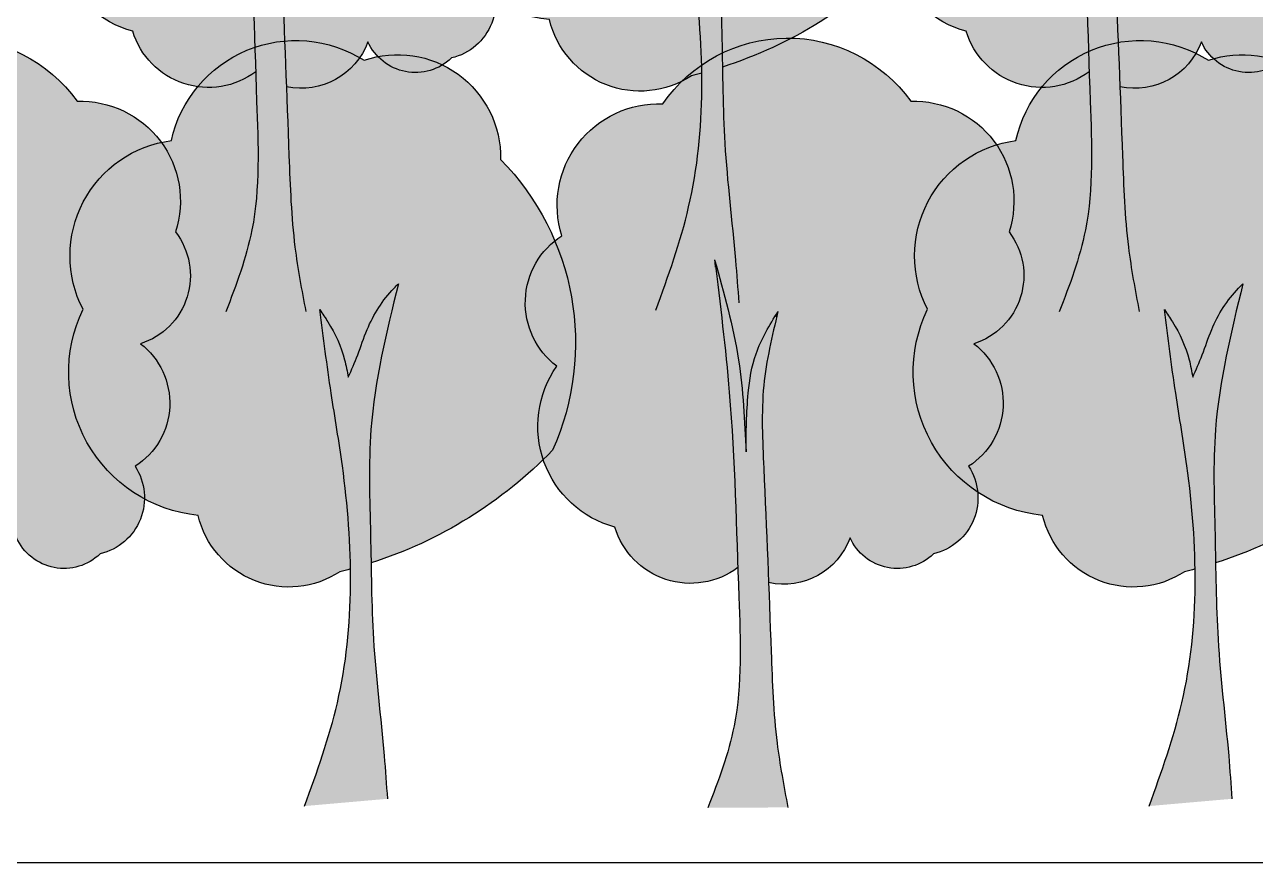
# Model space of a CAD drawing. Header units: millimetres. Extents: x -168 to 2937, y -666 to 1342.
# Drawn here: x 708.37 to 733.48, y 532.54 to 549.62 of the extents above; entities that cross this region are included whole.
import ezdxf

# ---------------------------------------------------------------- set-up
doc = ezdxf.new("R2010")
doc.units = ezdxf.units.MM

msp = doc.modelspace()

# ---------------------------------------------------------------- hatches: boundary and pattern name
h = msp.add_hatch(color=82)
edge = h.paths.add_edge_path()
edge.add_spline(control_points=[(704.552, 553.926), (704.608, 553.843), (704.823, 553.528), (705.038, 553.062), (705.109, 552.666), (705.13, 552.547)], knot_values=[0, 0, 0, 0, 0.301851, 1.145417, 1.507706, 1.507706, 1.507706, 1.507706], degree=3, periodic=0)
edge.add_spline(control_points=[(705.13, 552.547), (705.197, 552.697), (705.34, 553.016), (705.547, 553.668), (705.854, 554.158), (706.124, 554.423), (706.154, 554.452)], knot_values=[0, 0, 0, 0, 0.493374, 1.044913, 2.052444, 2.177929, 2.177929, 2.177929, 2.177929], degree=3, periodic=0)
edge.add_spline(control_points=[(706.154, 554.452), (705.912, 553.468), (705.499, 551.783), (705.578, 549.86), (705.593, 548.951), (705.597, 548.76)], knot_values=[0, 0, 0, 0, 3.021013, 5.168702, 5.743394, 5.743394, 5.743394, 5.743394], degree=3, periodic=0)
edge.add_arc((702.862, 557.297), 8.965, 287.7625, 315.8902)
edge.add_arc((704.423, 553.248), 5.345, 335.8041, 404.4294)
edge.add_arc((706.14, 557.024), 2.1, 359.0522, 469.0522)
edge.add_arc((704.062, 556.814), 2.6, 57.6103, 167.6103)
edge.add_arc((701.825, 555.021), 2.37, 97.343, 207.343)
edge.add_arc((702.366, 552.653), 2.939, 154.1922, 264.1922)
edge.add_arc((703.917, 550.169), 1.9, 193.3944, 303.3944)
edge.add_arc((702.862, 557.297), 8.965, 283.5554, 284.9737)
edge.add_spline(control_points=[(705.178, 548.637), (705.168, 549.34), (705.062, 550.551), (704.76, 552.291), (704.624, 553.357), (704.552, 553.926)], knot_values=[4.949863, 4.949863, 4.949863, 4.949863, 7.040518, 8.542902, 10.261986, 10.261986, 10.261986, 10.261986], degree=3, periodic=0)
h = msp.add_hatch(color=46)
edge = h.paths.add_edge_path()
edge.add_spline(control_points=[(705.931, 543.95), (705.91, 544.241), (705.832, 545.327), (705.629, 546.925), (705.606, 548.24), (705.597, 548.76)], knot_values=[5.743394, 5.743394, 5.743394, 5.743394, 6.619815, 9.009062, 10.567579, 10.567579, 10.567579, 10.567579], degree=3, periodic=0)
edge.add_arc((702.862, 557.297), 8.965, 287.7625, 315.8902)
edge.add_arc((704.423, 553.248), 5.345, 335.8041, 404.4294)
edge.add_arc((706.14, 557.024), 2.1, 359.0522, 469.0522)
edge.add_arc((704.062, 556.814), 2.6, 57.6103, 167.6103)
edge.add_arc((701.825, 555.021), 2.37, 97.343, 207.343)
edge.add_arc((702.366, 552.653), 2.939, 154.1922, 264.1922)
edge.add_arc((703.917, 550.169), 1.9, 193.3944, 303.3944)
edge.add_arc((702.862, 557.297), 8.965, 283.5554, 284.9737)
edge.add_spline(control_points=[(705.178, 548.637), (705.191, 547.715), (705.054, 546.054), (704.491, 544.497), (704.24, 543.802)], knot_values=[0, 0, 0, 0, 2.741304, 4.949863, 4.949863, 4.949863, 4.949863], degree=3, periodic=0)
edge.add_line((704.24, 543.802), (705.931, 543.95))
edge = h.paths.add_edge_path(flags=17)
edge.add_spline(control_points=[(705.178, 548.637), (705.168, 549.34), (705.062, 550.551), (704.76, 552.291), (704.624, 553.357), (704.552, 553.926)], knot_values=[4.949863, 4.949863, 4.949863, 4.949863, 7.040518, 8.542902, 10.261986, 10.261986, 10.261986, 10.261986], degree=3, periodic=0)
edge.add_spline(control_points=[(704.552, 553.926), (704.608, 553.843), (704.823, 553.528), (705.038, 553.062), (705.109, 552.666), (705.13, 552.547)], knot_values=[0, 0, 0, 0, 0.301851, 1.145417, 1.507706, 1.507706, 1.507706, 1.507706], degree=3, periodic=0)
edge.add_spline(control_points=[(705.13, 552.547), (705.197, 552.697), (705.34, 553.016), (705.547, 553.668), (705.854, 554.158), (706.124, 554.423), (706.154, 554.452)], knot_values=[0, 0, 0, 0, 0.493374, 1.044913, 2.052444, 2.177929, 2.177929, 2.177929, 2.177929], degree=3, periodic=0)
edge.add_spline(control_points=[(706.154, 554.452), (705.912, 553.468), (705.499, 551.783), (705.578, 549.86), (705.593, 548.951), (705.597, 548.76)], knot_values=[0, 0, 0, 0, 3.021013, 5.168702, 5.743394, 5.743394, 5.743394, 5.743394], degree=3, periodic=0)
edge.add_arc((702.862, 557.297), 8.965, 287.7625, 315.8902)
edge.add_arc((704.423, 553.248), 5.345, 335.8041, 404.4294)
edge.add_arc((706.14, 557.024), 2.1, 359.0522, 469.0522)
edge.add_arc((704.062, 556.814), 2.6, 57.6103, 167.6103)
edge.add_arc((701.825, 555.021), 2.37, 97.343, 207.343)
edge.add_arc((702.366, 552.653), 2.939, 154.1922, 264.1922)
edge.add_arc((703.917, 550.169), 1.9, 193.3944, 303.3944)
edge.add_arc((702.862, 557.297), 8.965, 283.5554, 284.9737)
h = msp.add_hatch(color=82)
edge = h.paths.add_edge_path()
edge.add_spline(control_points=[(713.08, 548.664), (713.04, 549.864), (712.978, 551.953), (712.718, 554.041), (712.606, 554.942)], knot_values=[0, 0, 0, 0, 2.488764, 4.377171, 4.377171, 4.377171, 4.377171], degree=3, periodic=0)
edge.add_spline(control_points=[(712.606, 554.942), (712.796, 554.265), (713.157, 552.982), (713.218, 551.652), (713.247, 551.024)], knot_values=[0, 0, 0, 0, 2.101943, 3.981989, 3.981989, 3.981989, 3.981989], degree=3, periodic=0)
edge.add_spline(control_points=[(713.247, 551.024), (713.25, 551.424), (713.255, 552.095), (713.414, 553.094), (713.728, 553.608), (713.898, 553.888)], knot_values=[0, 0, 0, 0, 1.203401, 2.016222, 2.989721, 2.989721, 2.989721, 2.989721], degree=3, periodic=0)
edge.add_spline(control_points=[(713.898, 553.888), (713.779, 553.387), (713.529, 552.337), (713.623, 550.473), (713.678, 549.135), (713.707, 548.358)], knot_values=[0, 0, 0, 0, 1.06753, 2.238246, 3.860341, 3.860341, 3.860341, 3.860341], degree=3, periodic=0)
edge.add_arc((714.012, 549.771), 1.446, 257.8355, 339.9128)
edge.add_arc((716.337, 549.706), 1.059, 204.0509, 314.0509)
edge.add_arc((716.806, 550.088), 1.174, 283.1893, 393.1893)
edge.add_arc((716.968, 552.019), 1.527, 302.482, 412.482)
edge.add_arc((717.457, 554.62), 1.458, 287.599, 397.599)
edge.add_arc((716.677, 556.14), 2.036, 341.9772, 451.9772)
edge.add_arc((714.097, 556.377), 3.087, 35.6225, 145.6225)
edge.add_arc((711.46, 556.055), 2.067, 87.5238, 197.5238)
edge.add_arc((710.37, 554.065), 1.626, 122.7822, 232.7822)
edge.add_arc((711.128, 551.545), 2.129, 144.8712, 254.8712)
edge.add_arc((712.115, 549.956), 1.612, 196.8088, 306.7501)
h = msp.add_hatch(color=82)
edge = h.paths.add_edge_path()
edge.add_spline(control_points=[(721.557, 553.926), (721.614, 553.843), (721.829, 553.528), (722.044, 553.062), (722.115, 552.666), (722.136, 552.547)], knot_values=[0, 0, 0, 0, 0.301851, 1.145417, 1.507706, 1.507706, 1.507706, 1.507706], degree=3, periodic=0)
edge.add_spline(control_points=[(722.136, 552.547), (722.203, 552.697), (722.345, 553.016), (722.552, 553.668), (722.86, 554.158), (723.129, 554.423), (723.159, 554.452)], knot_values=[0, 0, 0, 0, 0.493374, 1.044913, 2.052444, 2.177929, 2.177929, 2.177929, 2.177929], degree=3, periodic=0)
edge.add_spline(control_points=[(723.159, 554.452), (722.918, 553.468), (722.504, 551.783), (722.584, 549.86), (722.599, 548.951), (722.602, 548.76)], knot_values=[0, 0, 0, 0, 3.021013, 5.168702, 5.743394, 5.743394, 5.743394, 5.743394], degree=3, periodic=0)
edge.add_arc((719.867, 557.297), 8.965, 287.7625, 315.8902)
edge.add_arc((721.429, 553.248), 5.345, 335.8041, 404.4294)
edge.add_arc((723.146, 557.024), 2.1, 359.0522, 469.0522)
edge.add_arc((721.067, 556.814), 2.6, 57.6103, 167.6103)
edge.add_arc((718.831, 555.021), 2.37, 97.343, 207.343)
edge.add_arc((719.371, 552.653), 2.939, 154.1922, 264.1922)
edge.add_arc((720.923, 550.169), 1.9, 193.3944, 303.3944)
edge.add_arc((719.867, 557.297), 8.965, 283.5554, 284.9737)
edge.add_spline(control_points=[(722.184, 548.637), (722.174, 549.34), (722.068, 550.551), (721.765, 552.291), (721.63, 553.357), (721.557, 553.926)], knot_values=[4.949863, 4.949863, 4.949863, 4.949863, 7.040518, 8.542902, 10.261986, 10.261986, 10.261986, 10.261986], degree=3, periodic=0)
h = msp.add_hatch(color=46)
edge = h.paths.add_edge_path()
edge.add_spline(control_points=[(722.937, 543.95), (722.916, 544.241), (722.837, 545.327), (722.635, 546.925), (722.611, 548.24), (722.602, 548.76)], knot_values=[5.743394, 5.743394, 5.743394, 5.743394, 6.619815, 9.009062, 10.567579, 10.567579, 10.567579, 10.567579], degree=3, periodic=0)
edge.add_arc((719.867, 557.297), 8.965, 287.7625, 315.8902)
edge.add_arc((721.429, 553.248), 5.345, 335.8041, 404.4294)
edge.add_arc((723.146, 557.024), 2.1, 359.0522, 469.0522)
edge.add_arc((721.067, 556.814), 2.6, 57.6103, 167.6103)
edge.add_arc((718.831, 555.021), 2.37, 97.343, 207.343)
edge.add_arc((719.371, 552.653), 2.939, 154.1922, 264.1922)
edge.add_arc((720.923, 550.169), 1.9, 193.3944, 303.3944)
edge.add_arc((719.867, 557.297), 8.965, 283.5554, 284.9737)
edge.add_spline(control_points=[(722.184, 548.637), (722.197, 547.715), (722.059, 546.054), (721.497, 544.497), (721.246, 543.802)], knot_values=[0, 0, 0, 0, 2.741304, 4.949863, 4.949863, 4.949863, 4.949863], degree=3, periodic=0)
edge.add_line((721.246, 543.802), (722.937, 543.95))
edge = h.paths.add_edge_path(flags=17)
edge.add_spline(control_points=[(722.184, 548.637), (722.174, 549.34), (722.068, 550.551), (721.765, 552.291), (721.63, 553.357), (721.557, 553.926)], knot_values=[4.949863, 4.949863, 4.949863, 4.949863, 7.040518, 8.542902, 10.261986, 10.261986, 10.261986, 10.261986], degree=3, periodic=0)
edge.add_spline(control_points=[(721.557, 553.926), (721.614, 553.843), (721.829, 553.528), (722.044, 553.062), (722.115, 552.666), (722.136, 552.547)], knot_values=[0, 0, 0, 0, 0.301851, 1.145417, 1.507706, 1.507706, 1.507706, 1.507706], degree=3, periodic=0)
edge.add_spline(control_points=[(722.136, 552.547), (722.203, 552.697), (722.345, 553.016), (722.552, 553.668), (722.86, 554.158), (723.129, 554.423), (723.159, 554.452)], knot_values=[0, 0, 0, 0, 0.493374, 1.044913, 2.052444, 2.177929, 2.177929, 2.177929, 2.177929], degree=3, periodic=0)
edge.add_spline(control_points=[(723.159, 554.452), (722.918, 553.468), (722.504, 551.783), (722.584, 549.86), (722.599, 548.951), (722.602, 548.76)], knot_values=[0, 0, 0, 0, 3.021013, 5.168702, 5.743394, 5.743394, 5.743394, 5.743394], degree=3, periodic=0)
edge.add_arc((719.867, 557.297), 8.965, 287.7625, 315.8902)
edge.add_arc((721.429, 553.248), 5.345, 335.8041, 404.4294)
edge.add_arc((723.146, 557.024), 2.1, 359.0522, 469.0522)
edge.add_arc((721.067, 556.814), 2.6, 57.6103, 167.6103)
edge.add_arc((718.831, 555.021), 2.37, 97.343, 207.343)
edge.add_arc((719.371, 552.653), 2.939, 154.1922, 264.1922)
edge.add_arc((720.923, 550.169), 1.9, 193.3944, 303.3944)
edge.add_arc((719.867, 557.297), 8.965, 283.5554, 284.9737)
h = msp.add_hatch(color=82)
edge = h.paths.add_edge_path()
edge.add_spline(control_points=[(730.085, 548.664), (730.045, 549.864), (729.984, 551.953), (729.724, 554.041), (729.612, 554.942)], knot_values=[0, 0, 0, 0, 2.488764, 4.377171, 4.377171, 4.377171, 4.377171], degree=3, periodic=0)
edge.add_spline(control_points=[(729.612, 554.942), (729.802, 554.265), (730.162, 552.982), (730.224, 551.652), (730.253, 551.024)], knot_values=[0, 0, 0, 0, 2.101943, 3.981989, 3.981989, 3.981989, 3.981989], degree=3, periodic=0)
edge.add_spline(control_points=[(730.253, 551.024), (730.256, 551.424), (730.261, 552.095), (730.42, 553.094), (730.733, 553.608), (730.904, 553.888)], knot_values=[0, 0, 0, 0, 1.203401, 2.016222, 2.989721, 2.989721, 2.989721, 2.989721], degree=3, periodic=0)
edge.add_spline(control_points=[(730.904, 553.888), (730.785, 553.387), (730.534, 552.337), (730.629, 550.473), (730.683, 549.135), (730.713, 548.358)], knot_values=[0, 0, 0, 0, 1.06753, 2.238246, 3.860341, 3.860341, 3.860341, 3.860341], degree=3, periodic=0)
edge.add_arc((731.018, 549.771), 1.446, 257.8355, 339.9128)
edge.add_arc((733.343, 549.706), 1.059, 204.0509, 314.0509)
edge.add_arc((733.811, 550.088), 1.174, 283.1893, 393.1893)
edge.add_arc((733.974, 552.019), 1.527, 302.482, 412.482)
edge.add_arc((734.463, 554.62), 1.458, 287.599, 397.599)
edge.add_arc((733.682, 556.14), 2.036, 341.9772, 451.9772)
edge.add_arc((731.103, 556.377), 3.087, 35.6225, 145.6225)
edge.add_arc((728.466, 556.055), 2.067, 87.5238, 197.5238)
edge.add_arc((727.375, 554.065), 1.626, 122.7822, 232.7822)
edge.add_arc((728.133, 551.545), 2.129, 144.8712, 254.8712)
edge.add_arc((729.121, 549.956), 1.612, 196.8088, 306.7501)
h = msp.add_hatch(color=46)
edge = h.paths.add_edge_path()
edge.add_spline(control_points=[(713.682, 549), (713.66, 549.563), (713.612, 550.689), (713.531, 552.299), (713.762, 553.314), (713.872, 553.779)], knot_values=[0.077867, 0.077867, 0.077867, 0.077867, 1.252841, 2.423557, 3.41322, 3.41322, 3.41322, 3.41322], degree=3, periodic=0)
edge.add_line((713.872, 553.779), (713.888, 553.872))
edge.add_spline(control_points=[(713.888, 553.872), (713.721, 553.597), (713.413, 553.088), (713.255, 552.095), (713.25, 551.424), (713.247, 551.024)], knot_values=[0, 0, 0, 0, 0.662796, 1.227255, 2.06295, 2.06295, 2.06295, 2.06295], degree=3, periodic=0)
edge.add_spline(control_points=[(713.247, 551.024), (713.218, 551.652), (713.157, 552.982), (712.796, 554.265), (712.606, 554.942)], knot_values=[0, 0, 0, 0, 1.880046, 3.981989, 3.981989, 3.981989, 3.981989], degree=3, periodic=0)
edge.add_spline(control_points=[(712.606, 554.942), (712.718, 554.041), (712.964, 552.067), (713.033, 550.091), (713.068, 549.007)], knot_values=[0, 0, 0, 0, 1.888407, 4.139544, 4.139544, 4.139544, 4.139544], degree=3, periodic=0)
edge.add_line((713.068, 549.007), (713.682, 549))
h = msp.add_hatch(color=46)
edge = h.paths.add_edge_path()
edge.add_spline(control_points=[(730.688, 549), (730.665, 549.563), (730.618, 550.689), (730.536, 552.299), (730.768, 553.314), (730.878, 553.779)], knot_values=[0.077867, 0.077867, 0.077867, 0.077867, 1.252841, 2.423557, 3.41322, 3.41322, 3.41322, 3.41322], degree=3, periodic=0)
edge.add_line((730.878, 553.779), (730.894, 553.872))
edge.add_spline(control_points=[(730.894, 553.872), (730.727, 553.597), (730.419, 553.088), (730.261, 552.095), (730.256, 551.424), (730.253, 551.024)], knot_values=[0, 0, 0, 0, 0.662796, 1.227255, 2.06295, 2.06295, 2.06295, 2.06295], degree=3, periodic=0)
edge.add_spline(control_points=[(730.253, 551.024), (730.224, 551.652), (730.162, 552.982), (729.802, 554.265), (729.612, 554.942)], knot_values=[0, 0, 0, 0, 1.880046, 3.981989, 3.981989, 3.981989, 3.981989], degree=3, periodic=0)
edge.add_spline(control_points=[(729.612, 554.942), (729.724, 554.041), (729.97, 552.067), (730.038, 550.091), (730.074, 549.007)], knot_values=[0, 0, 0, 0, 1.888407, 4.139544, 4.139544, 4.139544, 4.139544], degree=3, periodic=0)
edge.add_line((730.074, 549.007), (730.688, 549))
h = msp.add_hatch(color=82)
edge = h.paths.add_edge_path()
edge.add_spline(control_points=[(705.911, 538.551), (705.871, 539.751), (705.81, 541.84), (705.55, 543.928), (705.438, 544.829)], knot_values=[0, 0, 0, 0, 2.488764, 4.377171, 4.377171, 4.377171, 4.377171], degree=3, periodic=0)
edge.add_spline(control_points=[(705.438, 544.829), (705.628, 544.152), (705.988, 542.869), (706.05, 541.539), (706.079, 540.911)], knot_values=[0, 0, 0, 0, 2.101943, 3.981989, 3.981989, 3.981989, 3.981989], degree=3, periodic=0)
edge.add_spline(control_points=[(706.079, 540.911), (706.082, 541.311), (706.087, 541.982), (706.246, 542.982), (706.559, 543.495), (706.73, 543.775)], knot_values=[0, 0, 0, 0, 1.203401, 2.016222, 2.989721, 2.989721, 2.989721, 2.989721], degree=3, periodic=0)
edge.add_spline(control_points=[(706.73, 543.775), (706.611, 543.274), (706.36, 542.224), (706.455, 540.36), (706.509, 539.022), (706.539, 538.245)], knot_values=[0, 0, 0, 0, 1.06753, 2.238246, 3.860341, 3.860341, 3.860341, 3.860341], degree=3, periodic=0)
edge.add_arc((706.844, 539.658), 1.446, 257.8355, 339.9128)
edge.add_arc((709.169, 539.593), 1.059, 204.0509, 314.0509)
edge.add_arc((709.637, 539.975), 1.174, 283.1893, 393.1893)
edge.add_arc((709.8, 541.906), 1.527, 302.482, 412.482)
edge.add_arc((710.289, 544.508), 1.458, 287.599, 397.599)
edge.add_arc((709.508, 546.027), 2.036, 341.9772, 451.9772)
edge.add_arc((706.929, 546.264), 3.087, 35.6225, 145.6225)
edge.add_arc((704.292, 545.942), 2.067, 87.5238, 197.5238)
edge.add_arc((703.202, 543.952), 1.626, 122.7822, 232.7822)
edge.add_arc((703.959, 541.432), 2.129, 144.8712, 254.8712)
edge.add_arc((704.947, 539.843), 1.612, 196.8088, 306.7501)
h = msp.add_hatch(color=82)
edge = h.paths.add_edge_path()
edge.add_spline(control_points=[(714.389, 543.813), (714.446, 543.73), (714.66, 543.415), (714.875, 542.949), (714.946, 542.553), (714.968, 542.434)], knot_values=[0, 0, 0, 0, 0.301851, 1.145417, 1.507706, 1.507706, 1.507706, 1.507706], degree=3, periodic=0)
edge.add_spline(control_points=[(714.968, 542.434), (715.035, 542.585), (715.177, 542.903), (715.384, 543.555), (715.692, 544.045), (715.961, 544.31), (715.991, 544.339)], knot_values=[0, 0, 0, 0, 0.493374, 1.044913, 2.052444, 2.177929, 2.177929, 2.177929, 2.177929], degree=3, periodic=0)
edge.add_spline(control_points=[(715.991, 544.339), (715.749, 543.355), (715.336, 541.671), (715.416, 539.747), (715.431, 538.839), (715.434, 538.647)], knot_values=[0, 0, 0, 0, 3.021013, 5.168702, 5.743394, 5.743394, 5.743394, 5.743394], degree=3, periodic=0)
edge.add_arc((712.699, 547.184), 8.965, 287.7625, 315.8902)
edge.add_arc((714.261, 543.135), 5.345, 335.8041, 404.4294)
edge.add_arc((715.977, 546.911), 2.1, 359.0522, 469.0522)
edge.add_arc((713.899, 546.701), 2.6, 57.6103, 167.6103)
edge.add_arc((711.662, 544.908), 2.37, 97.343, 207.343)
edge.add_arc((712.203, 542.54), 2.939, 154.1922, 264.1922)
edge.add_arc((713.754, 540.056), 1.9, 193.3944, 303.3944)
edge.add_arc((712.699, 547.184), 8.965, 283.5554, 284.9737)
edge.add_spline(control_points=[(715.015, 538.524), (715.006, 539.227), (714.9, 540.438), (714.597, 542.179), (714.461, 543.245), (714.389, 543.813)], knot_values=[4.949863, 4.949863, 4.949863, 4.949863, 7.040518, 8.542902, 10.261986, 10.261986, 10.261986, 10.261986], degree=3, periodic=0)
h = msp.add_hatch(color=46)
edge = h.paths.add_edge_path()
edge.add_spline(control_points=[(715.768, 533.837), (715.747, 534.128), (715.669, 535.214), (715.466, 536.812), (715.443, 538.127), (715.434, 538.647)], knot_values=[5.743394, 5.743394, 5.743394, 5.743394, 6.619815, 9.009062, 10.567579, 10.567579, 10.567579, 10.567579], degree=3, periodic=0)
edge.add_arc((712.699, 547.184), 8.965, 287.7625, 315.8902)
edge.add_arc((714.261, 543.135), 5.345, 335.8041, 404.4294)
edge.add_arc((715.977, 546.911), 2.1, 359.0522, 469.0522)
edge.add_arc((713.899, 546.701), 2.6, 57.6103, 167.6103)
edge.add_arc((711.662, 544.908), 2.37, 97.343, 207.343)
edge.add_arc((712.203, 542.54), 2.939, 154.1922, 264.1922)
edge.add_arc((713.754, 540.056), 1.9, 193.3944, 303.3944)
edge.add_arc((712.699, 547.184), 8.965, 283.5554, 284.9737)
edge.add_spline(control_points=[(715.015, 538.524), (715.028, 537.602), (714.891, 535.941), (714.328, 534.384), (714.078, 533.689)], knot_values=[0, 0, 0, 0, 2.741304, 4.949863, 4.949863, 4.949863, 4.949863], degree=3, periodic=0)
edge.add_line((714.078, 533.689), (715.768, 533.837))
edge = h.paths.add_edge_path(flags=17)
edge.add_spline(control_points=[(715.015, 538.524), (715.006, 539.227), (714.9, 540.438), (714.597, 542.179), (714.461, 543.245), (714.389, 543.813)], knot_values=[4.949863, 4.949863, 4.949863, 4.949863, 7.040518, 8.542902, 10.261986, 10.261986, 10.261986, 10.261986], degree=3, periodic=0)
edge.add_spline(control_points=[(714.389, 543.813), (714.446, 543.73), (714.66, 543.415), (714.875, 542.949), (714.946, 542.553), (714.968, 542.434)], knot_values=[0, 0, 0, 0, 0.301851, 1.145417, 1.507706, 1.507706, 1.507706, 1.507706], degree=3, periodic=0)
edge.add_spline(control_points=[(714.968, 542.434), (715.035, 542.585), (715.177, 542.903), (715.384, 543.555), (715.692, 544.045), (715.961, 544.31), (715.991, 544.339)], knot_values=[0, 0, 0, 0, 0.493374, 1.044913, 2.052444, 2.177929, 2.177929, 2.177929, 2.177929], degree=3, periodic=0)
edge.add_spline(control_points=[(715.991, 544.339), (715.749, 543.355), (715.336, 541.671), (715.416, 539.747), (715.431, 538.839), (715.434, 538.647)], knot_values=[0, 0, 0, 0, 3.021013, 5.168702, 5.743394, 5.743394, 5.743394, 5.743394], degree=3, periodic=0)
edge.add_arc((712.699, 547.184), 8.965, 287.7625, 315.8902)
edge.add_arc((714.261, 543.135), 5.345, 335.8041, 404.4294)
edge.add_arc((715.977, 546.911), 2.1, 359.0522, 469.0522)
edge.add_arc((713.899, 546.701), 2.6, 57.6103, 167.6103)
edge.add_arc((711.662, 544.908), 2.37, 97.343, 207.343)
edge.add_arc((712.203, 542.54), 2.939, 154.1922, 264.1922)
edge.add_arc((713.754, 540.056), 1.9, 193.3944, 303.3944)
edge.add_arc((712.699, 547.184), 8.965, 283.5554, 284.9737)
h = msp.add_hatch(color=82)
edge = h.paths.add_edge_path()
edge.add_spline(control_points=[(722.917, 538.551), (722.877, 539.751), (722.816, 541.84), (722.556, 543.928), (722.444, 544.829)], knot_values=[0, 0, 0, 0, 2.488764, 4.377171, 4.377171, 4.377171, 4.377171], degree=3, periodic=0)
edge.add_spline(control_points=[(722.444, 544.829), (722.634, 544.152), (722.994, 542.869), (723.055, 541.539), (723.084, 540.911)], knot_values=[0, 0, 0, 0, 2.101943, 3.981989, 3.981989, 3.981989, 3.981989], degree=3, periodic=0)
edge.add_spline(control_points=[(723.084, 540.911), (723.087, 541.311), (723.093, 541.982), (723.252, 542.982), (723.565, 543.495), (723.736, 543.775)], knot_values=[0, 0, 0, 0, 1.203401, 2.016222, 2.989721, 2.989721, 2.989721, 2.989721], degree=3, periodic=0)
edge.add_spline(control_points=[(723.736, 543.775), (723.616, 543.274), (723.366, 542.224), (723.46, 540.36), (723.515, 539.022), (723.545, 538.245)], knot_values=[0, 0, 0, 0, 1.06753, 2.238246, 3.860341, 3.860341, 3.860341, 3.860341], degree=3, periodic=0)
edge.add_arc((723.849, 539.658), 1.446, 257.8355, 339.9128)
edge.add_arc((726.174, 539.593), 1.059, 204.0509, 314.0509)
edge.add_arc((726.643, 539.975), 1.174, 283.1893, 393.1893)
edge.add_arc((726.805, 541.906), 1.527, 302.482, 412.482)
edge.add_arc((727.294, 544.508), 1.458, 287.599, 397.599)
edge.add_arc((726.514, 546.027), 2.036, 341.9772, 451.9772)
edge.add_arc((723.935, 546.264), 3.087, 35.6225, 145.6225)
edge.add_arc((721.298, 545.942), 2.067, 87.5238, 197.5238)
edge.add_arc((720.207, 543.952), 1.626, 122.7822, 232.7822)
edge.add_arc((720.965, 541.432), 2.129, 144.8712, 254.8712)
edge.add_arc((721.952, 539.843), 1.612, 196.8088, 306.7501)
h = msp.add_hatch(color=82)
edge = h.paths.add_edge_path()
edge.add_spline(control_points=[(731.62, 543.813), (731.676, 543.73), (731.891, 543.415), (732.106, 542.949), (732.177, 542.553), (732.199, 542.434)], knot_values=[0, 0, 0, 0, 0.301851, 1.145417, 1.507706, 1.507706, 1.507706, 1.507706], degree=3, periodic=0)
edge.add_spline(control_points=[(732.199, 542.434), (732.266, 542.585), (732.408, 542.903), (732.615, 543.555), (732.923, 544.045), (733.192, 544.31), (733.222, 544.339)], knot_values=[0, 0, 0, 0, 0.493374, 1.044913, 2.052444, 2.177929, 2.177929, 2.177929, 2.177929], degree=3, periodic=0)
edge.add_spline(control_points=[(733.222, 544.339), (732.98, 543.355), (732.567, 541.671), (732.647, 539.747), (732.662, 538.839), (732.665, 538.647)], knot_values=[0, 0, 0, 0, 3.021013, 5.168702, 5.743394, 5.743394, 5.743394, 5.743394], degree=3, periodic=0)
edge.add_arc((729.93, 547.184), 8.965, 287.7625, 315.8902)
edge.add_arc((731.492, 543.135), 5.345, 335.8041, 404.4294)
edge.add_arc((733.208, 546.911), 2.1, 359.0522, 469.0522)
edge.add_arc((731.13, 546.701), 2.6, 57.6103, 167.6103)
edge.add_arc((728.893, 544.908), 2.37, 97.343, 207.343)
edge.add_arc((729.434, 542.54), 2.939, 154.1922, 264.1922)
edge.add_arc((730.985, 540.056), 1.9, 193.3944, 303.3944)
edge.add_arc((729.93, 547.184), 8.965, 283.5554, 284.9737)
edge.add_spline(control_points=[(732.246, 538.524), (732.237, 539.227), (732.131, 540.438), (731.828, 542.179), (731.692, 543.245), (731.62, 543.813)], knot_values=[4.949863, 4.949863, 4.949863, 4.949863, 7.040518, 8.542902, 10.261986, 10.261986, 10.261986, 10.261986], degree=3, periodic=0)
h = msp.add_hatch(color=46)
edge = h.paths.add_edge_path()
edge.add_spline(control_points=[(732.999, 533.837), (732.978, 534.128), (732.9, 535.214), (732.697, 536.812), (732.674, 538.127), (732.665, 538.647)], knot_values=[5.743394, 5.743394, 5.743394, 5.743394, 6.619815, 9.009062, 10.567579, 10.567579, 10.567579, 10.567579], degree=3, periodic=0)
edge.add_arc((729.93, 547.184), 8.965, 287.7625, 315.8902)
edge.add_arc((731.492, 543.135), 5.345, 335.8041, 404.4294)
edge.add_arc((733.208, 546.911), 2.1, 359.0522, 469.0522)
edge.add_arc((731.13, 546.701), 2.6, 57.6103, 167.6103)
edge.add_arc((728.893, 544.908), 2.37, 97.343, 207.343)
edge.add_arc((729.434, 542.54), 2.939, 154.1922, 264.1922)
edge.add_arc((730.985, 540.056), 1.9, 193.3944, 303.3944)
edge.add_arc((729.93, 547.184), 8.965, 283.5554, 284.9737)
edge.add_spline(control_points=[(732.246, 538.524), (732.259, 537.602), (732.122, 535.941), (731.559, 534.384), (731.309, 533.689)], knot_values=[0, 0, 0, 0, 2.741304, 4.949863, 4.949863, 4.949863, 4.949863], degree=3, periodic=0)
edge.add_line((731.309, 533.689), (732.999, 533.837))
edge = h.paths.add_edge_path(flags=17)
edge.add_spline(control_points=[(732.246, 538.524), (732.237, 539.227), (732.131, 540.438), (731.828, 542.179), (731.692, 543.245), (731.62, 543.813)], knot_values=[4.949863, 4.949863, 4.949863, 4.949863, 7.040518, 8.542902, 10.261986, 10.261986, 10.261986, 10.261986], degree=3, periodic=0)
edge.add_spline(control_points=[(731.62, 543.813), (731.676, 543.73), (731.891, 543.415), (732.106, 542.949), (732.177, 542.553), (732.199, 542.434)], knot_values=[0, 0, 0, 0, 0.301851, 1.145417, 1.507706, 1.507706, 1.507706, 1.507706], degree=3, periodic=0)
edge.add_spline(control_points=[(732.199, 542.434), (732.266, 542.585), (732.408, 542.903), (732.615, 543.555), (732.923, 544.045), (733.192, 544.31), (733.222, 544.339)], knot_values=[0, 0, 0, 0, 0.493374, 1.044913, 2.052444, 2.177929, 2.177929, 2.177929, 2.177929], degree=3, periodic=0)
edge.add_spline(control_points=[(733.222, 544.339), (732.98, 543.355), (732.567, 541.671), (732.647, 539.747), (732.662, 538.839), (732.665, 538.647)], knot_values=[0, 0, 0, 0, 3.021013, 5.168702, 5.743394, 5.743394, 5.743394, 5.743394], degree=3, periodic=0)
edge.add_arc((729.93, 547.184), 8.965, 287.7625, 315.8902)
edge.add_arc((731.492, 543.135), 5.345, 335.8041, 404.4294)
edge.add_arc((733.208, 546.911), 2.1, 359.0522, 469.0522)
edge.add_arc((731.13, 546.701), 2.6, 57.6103, 167.6103)
edge.add_arc((728.893, 544.908), 2.37, 97.343, 207.343)
edge.add_arc((729.434, 542.54), 2.939, 154.1922, 264.1922)
edge.add_arc((730.985, 540.056), 1.9, 193.3944, 303.3944)
edge.add_arc((729.93, 547.184), 8.965, 283.5554, 284.9737)
h = msp.add_hatch(color=46)
edge = h.paths.add_edge_path()
edge.add_line((713.682, 549), (713.068, 549.007))
edge.add_spline(control_points=[(713.068, 549.007), (713.072, 548.893), (713.076, 548.779), (713.08, 548.664)], knot_values=[4.139544, 4.139544, 4.139544, 4.139544, 4.377171, 4.377171, 4.377171, 4.377171], degree=3, periodic=0)
edge.add_spline(control_points=[(713.08, 548.664), (713.082, 548.583), (713.085, 548.502), (713.088, 548.421)], knot_values=[4.377171, 4.377171, 4.377171, 4.377171, 4.545079, 4.545079, 4.545079, 4.545079], degree=3, periodic=0)
edge.add_line((713.088, 548.421), (713.682, 549))
edge = h.paths.add_edge_path()
edge.add_spline(control_points=[(713.707, 548.358), (713.699, 548.572), (713.691, 548.786), (713.682, 549)], knot_values=[3.41322, 3.41322, 3.41322, 3.41322, 3.860341, 3.860341, 3.860341, 3.860341], degree=3, periodic=0)
edge.add_line((713.682, 549), (713.088, 548.421))
edge.add_spline(control_points=[(713.088, 548.421), (713.088, 548.417), (713.088, 548.414), (713.088, 548.41)], knot_values=[4.545079, 4.545079, 4.545079, 4.545079, 4.552356, 4.552356, 4.552356, 4.552356], degree=3, periodic=0)
edge.add_line((713.088, 548.41), (713.707, 548.358))
edge = h.paths.add_edge_path()
edge.add_line((713.707, 548.358), (713.088, 548.41))
edge.add_spline(control_points=[(713.088, 548.41), (713.09, 548.344), (713.093, 548.279), (713.095, 548.213)], knot_values=[4.552356, 4.552356, 4.552356, 4.552356, 4.68879, 4.68879, 4.68879, 4.68879], degree=3, periodic=0)
edge.add_line((713.095, 548.213), (713.714, 548.184))
edge.add_spline(control_points=[(713.714, 548.184), (713.712, 548.242), (713.709, 548.3), (713.707, 548.358)], knot_values=[3.860341, 3.860341, 3.860341, 3.860341, 3.980934, 3.980934, 3.980934, 3.980934], degree=3, periodic=0)
h = msp.add_hatch(color=46)
edge = h.paths.add_edge_path()
edge.add_line((730.688, 549), (730.074, 549.007))
edge.add_spline(control_points=[(730.074, 549.007), (730.078, 548.893), (730.081, 548.779), (730.085, 548.664)], knot_values=[4.139544, 4.139544, 4.139544, 4.139544, 4.377171, 4.377171, 4.377171, 4.377171], degree=3, periodic=0)
edge.add_spline(control_points=[(730.085, 548.664), (730.088, 548.583), (730.091, 548.502), (730.093, 548.421)], knot_values=[4.377171, 4.377171, 4.377171, 4.377171, 4.545079, 4.545079, 4.545079, 4.545079], degree=3, periodic=0)
edge.add_line((730.093, 548.421), (730.688, 549))
edge = h.paths.add_edge_path()
edge.add_spline(control_points=[(730.713, 548.358), (730.705, 548.572), (730.696, 548.786), (730.688, 549)], knot_values=[3.41322, 3.41322, 3.41322, 3.41322, 3.860341, 3.860341, 3.860341, 3.860341], degree=3, periodic=0)
edge.add_line((730.688, 549), (730.093, 548.421))
edge.add_spline(control_points=[(730.093, 548.421), (730.093, 548.417), (730.094, 548.414), (730.094, 548.41)], knot_values=[4.545079, 4.545079, 4.545079, 4.545079, 4.552356, 4.552356, 4.552356, 4.552356], degree=3, periodic=0)
edge.add_line((730.094, 548.41), (730.713, 548.358))
edge = h.paths.add_edge_path()
edge.add_line((730.713, 548.358), (730.094, 548.41))
edge.add_spline(control_points=[(730.094, 548.41), (730.096, 548.344), (730.098, 548.279), (730.1, 548.213)], knot_values=[4.552356, 4.552356, 4.552356, 4.552356, 4.68879, 4.68879, 4.68879, 4.68879], degree=3, periodic=0)
edge.add_line((730.1, 548.213), (730.719, 548.184))
edge.add_spline(control_points=[(730.719, 548.184), (730.717, 548.242), (730.715, 548.3), (730.713, 548.358)], knot_values=[3.860341, 3.860341, 3.860341, 3.860341, 3.980934, 3.980934, 3.980934, 3.980934], degree=3, periodic=0)
h = msp.add_hatch(color=46)
edge = h.paths.add_edge_path()
edge.add_spline(control_points=[(714.103, 543.774), (714.018, 544.21), (713.821, 545.258), (713.767, 546.739), (713.729, 547.772), (713.714, 548.184)], knot_values=[3.980934, 3.980934, 3.980934, 3.980934, 4.904631, 6.199882, 7.060459, 7.060459, 7.060459, 7.060459], degree=3, periodic=0)
edge.add_line((713.714, 548.184), (713.095, 548.213))
edge.add_spline(control_points=[(713.095, 548.213), (713.097, 548.162), (713.13, 547.23), (713.199, 545.694), (712.683, 544.318), (712.47, 543.768)], knot_values=[4.68879, 4.68879, 4.68879, 4.68879, 4.79327, 6.616532, 7.833899, 7.833899, 7.833899, 7.833899], degree=3, periodic=0)
edge.add_line((712.47, 543.768), (714.103, 543.774))
h = msp.add_hatch(color=46)
edge = h.paths.add_edge_path()
edge.add_spline(control_points=[(731.108, 543.774), (731.024, 544.21), (730.826, 545.258), (730.773, 546.739), (730.735, 547.772), (730.719, 548.184)], knot_values=[3.980934, 3.980934, 3.980934, 3.980934, 4.904631, 6.199882, 7.060459, 7.060459, 7.060459, 7.060459], degree=3, periodic=0)
edge.add_line((730.719, 548.184), (730.1, 548.213))
edge.add_spline(control_points=[(730.1, 548.213), (730.102, 548.162), (730.135, 547.23), (730.205, 545.694), (729.689, 544.318), (729.475, 543.768)], knot_values=[4.68879, 4.68879, 4.68879, 4.68879, 4.79327, 6.616532, 7.833899, 7.833899, 7.833899, 7.833899], degree=3, periodic=0)
edge.add_line((729.475, 543.768), (731.108, 543.774))
h = msp.add_hatch(color=46)
edge = h.paths.add_edge_path()
edge.add_spline(control_points=[(723.519, 538.888), (723.497, 539.451), (723.449, 540.576), (723.368, 542.186), (723.599, 543.201), (723.709, 543.666)], knot_values=[0.077867, 0.077867, 0.077867, 0.077867, 1.252841, 2.423557, 3.41322, 3.41322, 3.41322, 3.41322], degree=3, periodic=0)
edge.add_line((723.709, 543.666), (723.725, 543.759))
edge.add_spline(control_points=[(723.725, 543.759), (723.558, 543.484), (723.251, 542.975), (723.093, 541.982), (723.087, 541.311), (723.084, 540.911)], knot_values=[0, 0, 0, 0, 0.662796, 1.227255, 2.06295, 2.06295, 2.06295, 2.06295], degree=3, periodic=0)
edge.add_spline(control_points=[(723.084, 540.911), (723.055, 541.539), (722.994, 542.869), (722.634, 544.152), (722.444, 544.829)], knot_values=[0, 0, 0, 0, 1.880046, 3.981989, 3.981989, 3.981989, 3.981989], degree=3, periodic=0)
edge.add_spline(control_points=[(722.444, 544.829), (722.556, 543.928), (722.802, 541.954), (722.87, 539.978), (722.906, 538.895)], knot_values=[0, 0, 0, 0, 1.888407, 4.139544, 4.139544, 4.139544, 4.139544], degree=3, periodic=0)
edge.add_line((722.906, 538.895), (723.519, 538.888))
h = msp.add_hatch(color=46)
edge = h.paths.add_edge_path()
edge.add_line((723.519, 538.888), (722.906, 538.895))
edge.add_spline(control_points=[(722.906, 538.895), (722.909, 538.78), (722.913, 538.666), (722.917, 538.551)], knot_values=[4.139544, 4.139544, 4.139544, 4.139544, 4.377171, 4.377171, 4.377171, 4.377171], degree=3, periodic=0)
edge.add_spline(control_points=[(722.917, 538.551), (722.92, 538.47), (722.922, 538.389), (722.925, 538.308)], knot_values=[4.377171, 4.377171, 4.377171, 4.377171, 4.545079, 4.545079, 4.545079, 4.545079], degree=3, periodic=0)
edge.add_line((722.925, 538.308), (723.519, 538.888))
edge = h.paths.add_edge_path()
edge.add_spline(control_points=[(723.545, 538.245), (723.536, 538.459), (723.528, 538.673), (723.519, 538.888)], knot_values=[3.41322, 3.41322, 3.41322, 3.41322, 3.860341, 3.860341, 3.860341, 3.860341], degree=3, periodic=0)
edge.add_line((723.519, 538.888), (722.925, 538.308))
edge.add_spline(control_points=[(722.925, 538.308), (722.925, 538.305), (722.925, 538.301), (722.925, 538.298)], knot_values=[4.545079, 4.545079, 4.545079, 4.545079, 4.552356, 4.552356, 4.552356, 4.552356], degree=3, periodic=0)
edge.add_line((722.925, 538.298), (723.545, 538.245))
edge = h.paths.add_edge_path()
edge.add_line((723.545, 538.245), (722.925, 538.298))
edge.add_spline(control_points=[(722.925, 538.298), (722.928, 538.232), (722.93, 538.166), (722.932, 538.1)], knot_values=[4.552356, 4.552356, 4.552356, 4.552356, 4.68879, 4.68879, 4.68879, 4.68879], degree=3, periodic=0)
edge.add_line((722.932, 538.1), (723.551, 538.072))
edge.add_spline(control_points=[(723.551, 538.072), (723.549, 538.129), (723.547, 538.187), (723.545, 538.245)], knot_values=[3.860341, 3.860341, 3.860341, 3.860341, 3.980934, 3.980934, 3.980934, 3.980934], degree=3, periodic=0)
h = msp.add_hatch(color=46)
edge = h.paths.add_edge_path()
edge.add_spline(control_points=[(723.94, 533.661), (723.856, 534.097), (723.658, 535.145), (723.605, 536.626), (723.567, 537.659), (723.551, 538.072)], knot_values=[3.980934, 3.980934, 3.980934, 3.980934, 4.904631, 6.199882, 7.060459, 7.060459, 7.060459, 7.060459], degree=3, periodic=0)
edge.add_line((723.551, 538.072), (722.932, 538.1))
edge.add_spline(control_points=[(722.932, 538.1), (722.934, 538.049), (722.967, 537.117), (723.037, 535.581), (722.521, 534.205), (722.307, 533.656)], knot_values=[4.68879, 4.68879, 4.68879, 4.68879, 4.79327, 6.616532, 7.833899, 7.833899, 7.833899, 7.833899], degree=3, periodic=0)
edge.add_line((722.307, 533.656), (723.94, 533.661))

# ---------------------------------------------------------------- linework, layer by layer
for p, q in [((722.462, 544.678), (722.458, 544.779)), ((723.709, 543.666), (723.725, 543.759)), ((662.863, 532.541), (744.322, 532.541))]:
    msp.add_line(p, q)
for points in [[(705.178, 548.637, -0.006189), (704.963, 548.582, -0.520567), (702.068, 549.729, -0.520567), (699.72, 553.932, -0.520567), (701.522, 557.372, -0.520567), (705.455, 559.009, -0.520567), (708.24, 556.989, -0.308717), (709.299, 551.057, -0.12335), (705.597, 548.76, -0.12335)], [(713.081, 548.665, -0.520567), (710.572, 549.489, -0.520567), (709.386, 552.77, -0.520567), (709.489, 555.433, -0.520567), (711.55, 558.12, -0.520567), (716.606, 558.175, -0.520567), (718.613, 555.51, -0.520567), (717.898, 553.23, -0.520567), (717.788, 550.73, -0.520567), (717.074, 548.945, -0.520567), (715.37, 549.275, -0.374269), (713.707, 548.358, -0.374269)], [(722.184, 548.637, -0.006189), (721.969, 548.582, -0.520567), (719.074, 549.729, -0.520567), (716.725, 553.932, -0.520567), (718.528, 557.372, -0.520567), (722.46, 559.009, -0.520567), (725.246, 556.989, -0.308717), (726.304, 551.057, -0.12335), (722.602, 548.76, -0.12335)], [(730.087, 548.665, -0.520567), (727.578, 549.489, -0.520567), (726.392, 552.77, -0.520567), (726.495, 555.433, -0.520567), (728.555, 558.12, -0.520567), (733.612, 558.175, -0.520567), (735.618, 555.51, -0.520567), (734.904, 553.23, -0.520567), (734.794, 550.73, -0.520567), (734.079, 548.945, -0.520567), (732.375, 549.275, -0.374269), (730.713, 548.358, -0.374269)], [(705.913, 538.552, -0.520567), (703.404, 539.377, -0.520567), (702.218, 542.657, -0.520567), (702.321, 545.32, -0.520567), (704.381, 548.007, -0.520567), (709.438, 548.062, -0.520567), (711.444, 545.397, -0.520567), (710.73, 543.117, -0.520567), (710.62, 540.618, -0.520567), (709.905, 538.832, -0.520567), (708.201, 539.162, -0.374269), (706.539, 538.245, -0.374269)], [(715.015, 538.524, -0.006189), (714.8, 538.469, -0.520567), (711.906, 539.616, -0.520567), (709.557, 543.819, -0.520567), (711.359, 547.259, -0.520567), (715.292, 548.897, -0.520567), (718.077, 546.877, -0.308717), (719.136, 540.944, -0.12335), (715.434, 538.647, -0.12335)], [(722.918, 538.552, -0.520567), (720.409, 539.377, -0.520567), (719.223, 542.657, -0.520567), (719.327, 545.32, -0.520567), (721.387, 548.007, -0.520567), (726.444, 548.062, -0.520567), (728.45, 545.397, -0.520567), (727.735, 543.117, -0.520567), (727.625, 540.618, -0.520567), (726.911, 538.832, -0.520567), (725.207, 539.162, -0.374269), (723.545, 538.245, -0.374269)], [(732.246, 538.524, -0.006189), (732.031, 538.469, -0.520567), (729.136, 539.616, -0.520567), (726.788, 543.819, -0.520567), (728.59, 547.259, -0.520567), (732.523, 548.897, -0.520567), (735.308, 546.877, -0.308717), (736.367, 540.944, -0.12335), (732.665, 538.647, -0.12335)]]:
    msp.add_lwpolyline(points, format="xyb")
for points, knots in [([(712.606, 554.942), (712.718, 554.041), (713.003, 551.755), (713.067, 548.597), (713.199, 545.694), (712.683, 544.318), (712.47, 543.768)], [0, 0, 0, 0, 1.888407, 4.79327, 6.616532, 7.833899, 7.833899, 7.833899, 7.833899]), ([(729.612, 554.942), (729.724, 554.041), (730.009, 551.755), (730.073, 548.597), (730.205, 545.694), (729.689, 544.318), (729.475, 543.768)], [0, 0, 0, 0, 1.888407, 4.79327, 6.616532, 7.833899, 7.833899, 7.833899, 7.833899]), ([(713.898, 553.888), (713.779, 553.387), (713.529, 552.337), (713.647, 549.999), (713.737, 547.578), (713.821, 545.258), (714.018, 544.21), (714.103, 543.774)], [0, 0, 0, 0, 1.06753, 2.238246, 4.841511, 6.136762, 7.060459, 7.060459, 7.060459, 7.060459]), ([(730.904, 553.888), (730.785, 553.387), (730.534, 552.337), (730.653, 549.999), (730.743, 547.578), (730.826, 545.258), (731.024, 544.21), (731.108, 543.774)], [0, 0, 0, 0, 1.06753, 2.238246, 4.841511, 6.136762, 7.060459, 7.060459, 7.060459, 7.060459]), ([(722.444, 544.829), (722.556, 543.928), (722.84, 541.642), (722.905, 538.484), (723.037, 535.581), (722.521, 534.205), (722.307, 533.656)], [0, 0, 0, 0, 1.888407, 4.79327, 6.616532, 7.833899, 7.833899, 7.833899, 7.833899]), ([(723.736, 543.775), (723.616, 543.274), (723.366, 542.224), (723.484, 539.886), (723.574, 537.465), (723.658, 535.145), (723.856, 534.097), (723.94, 533.661)], [0, 0, 0, 0, 1.06753, 2.238246, 4.841511, 6.136762, 7.060459, 7.060459, 7.060459, 7.060459])]:
    msp.add_open_spline(points, degree=3, knots=knots)
for points in [[(723.159, 554.452), (722.6, 551.483), (722.592, 549.335), (722.652, 547.203), (722.869, 544.824), (722.937, 543.95)], [(721.246, 543.802), (721.914, 545.907), (722.017, 550.738), (721.788, 552.223), (721.557, 553.926)], [(722.444, 544.829), (722.931, 542.785), (723.084, 540.911)], [(714.968, 542.434), (715.161, 542.888), (715.354, 543.405), (715.902, 544.25), (715.991, 544.339)], [(715.991, 544.339), (715.432, 541.37), (715.423, 539.222), (715.484, 537.09), (715.701, 534.711), (715.768, 533.837)], [(732.199, 542.434), (732.392, 542.888), (732.585, 543.405), (733.133, 544.25), (733.222, 544.339)], [(733.222, 544.339), (732.663, 541.37), (732.654, 539.222), (732.715, 537.09), (732.932, 534.711), (732.999, 533.837)], [(714.078, 533.689), (714.746, 535.794), (714.849, 540.625), (714.62, 542.11), (714.389, 543.813)], [(714.389, 543.813), (714.555, 543.561), (714.894, 542.789), (714.968, 542.434)], [(723.084, 540.911), (723.13, 542.113), (723.288, 542.911), (723.736, 543.775)], [(731.309, 533.689), (731.977, 535.794), (732.08, 540.625), (731.851, 542.11), (731.62, 543.813)], [(731.62, 543.813), (731.786, 543.561), (732.125, 542.789), (732.199, 542.434)]]:
    msp.add_spline(points, degree=3)

doc.saveas('drawing.dxf')
